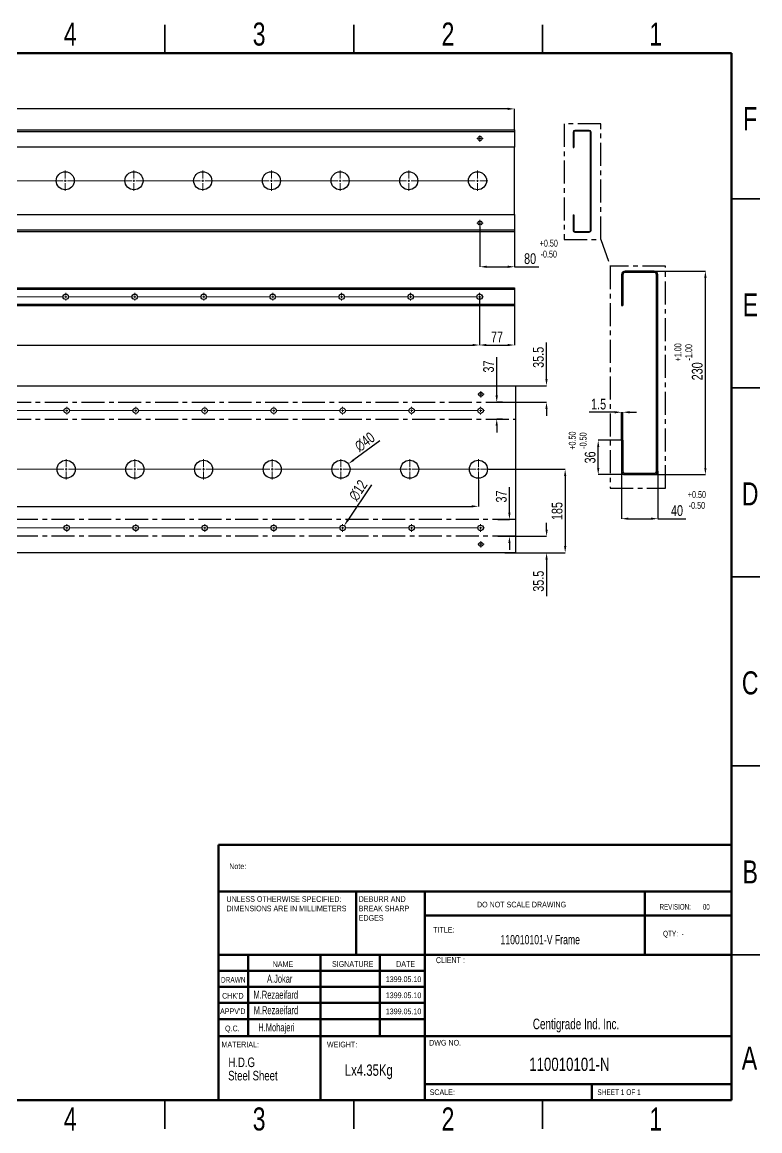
# Model space of a CAD drawing. Header units: millimetres. Extents: x 3401 to 6869, y -872 to 1579.
# Drawn here: x 5237 to 6869, y -872 to 1579 of the extents above; entities that cross this region are included whole.
import ezdxf

# ---------------------------------------------------------------- set-up
doc = ezdxf.new("R2010")
doc.units = ezdxf.units.MM
doc.header["$LTSCALE"] = 4
doc.linetypes.add('CENTERX2', pattern=[20.32, 12.7, -2.54, 2.54, -2.54])
doc.styles.add('SLDTEXTSTYLE0', font='TXT', dxfattribs={"width": 0.75})
doc.styles.add('SLDTEXTSTYLE1', font='TXT', dxfattribs={"width": 0.686449})
doc.styles.add('SLDTEXTSTYLE2', font='TXT', dxfattribs={"width": 0.652778})
doc.styles.add('SLDTEXTSTYLE3', font='TXT', dxfattribs={"width": 0.6875})
doc.styles.add('SLDTEXTSTYLE4', font='TXT', dxfattribs={"width": 0.7})
doc.styles.add('SLDTEXTSTYLE5', font='TXT', dxfattribs={"width": 0.678571})
doc.dimstyles.new('Scale 1  2', dxfattribs={"dimscale": 10, "dimtxt": 2.38125, "dimasz": 1.5, "dimexe": 0, "dimexo": 0.0625, "dimgap": 0.595312, "dimtad": 1, "dimdec": 0, "dimlfac": 0.5, "dimrnd": 1e-09, "dimzin": 12, "dimdsep": 46, "dimtxsty": 'SLDTEXTSTYLE0', "dimcen": 0.09, "dimadec": 0, "dimazin": 3, "dimtfac": 1, "dimtdec": 0, "dimtofl": 0, "dimtmove": 0, "dimatfit": 3, "dimfxl": 1, "dimfrac": 2, "dimtolj": 1, "dimtzin": 12, "dimarcsym": 0})
doc.dimstyles.new('SLDDIMSTYLE0', dxfattribs={"dimscale": 10, "dimtxt": 2.38125, "dimasz": 1.5, "dimexe": 0, "dimexo": 0.0625, "dimgap": 0.595312, "dimtad": 1, "dimdec": 0, "dimrnd": 1e-09, "dimzin": 12, "dimdsep": 46, "dimtxsty": 'SLDTEXTSTYLE0', "dimcen": 0.09, "dimadec": 0, "dimazin": 3, "dimtfac": 1, "dimtdec": 0, "dimtofl": 0, "dimtmove": 0, "dimatfit": 3, "dimfxl": 1, "dimfrac": 2, "dimtolj": 1, "dimtzin": 12, "dimarcsym": 0})

# ---------------------------------------------------------------- blocks, each defined once
blk = doc.blocks.new('SW_CENTERMARKSYMBOL_0')
at = {"color": 0, "linetype": 'CENTERX2', "lineweight": 0}
for p, q in [((171.625, 0), (189.375, 0)), ((190.625, 0), (208.375, 0)), ((209.625, 0), (227.375, 0)), ((228.625, 0), (246.375, 0)), ((247.625, 0), (265.375, 0)), ((266.625, 0), (284.375, 0)), ((285.625, 0), (303.375, 0))]:
    blk.add_line(p, q, dxfattribs=at)
at = {"color": 0, "linetype": 'Continuous', "lineweight": 0}
for p, q in [((190, 0), (189.6875, 0)), ((190, 0.625), (190, 2.8125)), ((190, 0), (190, 0.3125)), ((190, 0), (190, -0.3125)), ((190, 0), (190.3125, 0)), ((209, 0), (208.6875, 0)), ((209, 0.625), (209, 2.8125)), ((209, 0), (209, 0.3125)), ((209, 0), (209, -0.3125)), ((209, 0), (209.3125, 0)), ((228, 0), (227.6875, 0)), ((228, 0.625), (228, 2.8125)), ((228, 0), (228, 0.3125)), ((228, 0), (228, -0.3125)), ((228, 0), (228.3125, 0)), ((247, 0), (246.6875, 0)), ((247, 0.625), (247, 2.8125)), ((247, 0), (247, 0.3125)), ((247, 0), (247, -0.3125)), ((247, 0), (247.3125, 0)), ((266, 0), (265.6875, 0)), ((266, 0.625), (266, 2.8125)), ((266, 0), (266, 0.3125)), ((266, 0), (266, -0.3125)), ((266, 0), (266.3125, 0)), ((285, 0), (284.6875, 0)), ((285, 0.625), (285, 2.8125)), ((285, 0), (285, 0.3125)), ((285, 0), (285, -0.3125)), ((285, 0), (285.3125, 0)), ((304, 0), (303.6875, 0)), ((304, 0.625), (304, 2.8125)), ((304, 0), (304, 0.3125)), ((304, 0), (304, -0.3125)), ((304, 0), (304.3125, 0)), ((304.625, 0), (306.8125, 0)), ((190, -0.625), (190, -2.8125)), ((209, -0.625), (209, -2.8125)), ((228, -0.625), (228, -2.8125)), ((247, -0.625), (247, -2.8125)), ((266, -0.625), (266, -2.8125)), ((285, -0.625), (285, -2.8125)), ((304, -0.625), (304, -2.8125))]:
    blk.add_line(p, q, dxfattribs=at)
blk = doc.blocks.new('SW_CENTERMARKSYMBOL_1')
at = {"color": 0, "linetype": 'Continuous', "lineweight": 0}
for p, q in [((-0.625, 0), (-0.875, 0)), ((0, 0), (-0.3125, 0)), ((0, 0.625), (0, 0.875)), ((0, 0), (0, 0.3125)), ((0, 0), (0, -0.3125)), ((0, 0), (0.3125, 0)), ((0.625, 0), (0.875, 0)), ((0, -0.625), (0, -0.875))]:
    blk.add_line(p, q, dxfattribs=at)
blk = doc.blocks.new('SW_CENTERMARKSYMBOL_4')
at = {"color": 0, "linetype": 'Continuous', "lineweight": 0}
for p, q in [((-0.625, 0), (-0.875, 0)), ((0, 0), (-0.3125, 0)), ((0, 0.625), (0, 0.875)), ((0, 0), (0, 0.3125)), ((0, 0), (0, -0.3125)), ((0, 0), (0.3125, 0)), ((0.625, 0), (0.875, 0)), ((0, -0.625), (0, -0.875))]:
    blk.add_line(p, q, dxfattribs=at)
blk = doc.blocks.new('SW_CENTERMARKSYMBOL_5')
at = {"color": 0, "linetype": 'CENTERX2', "lineweight": 0}
for p, q in [((172.2775, 0), (190.1, 0)), ((191.35, 0), (209.1725, 0)), ((210.4225, 0), (228.245, 0)), ((229.495, 0), (247.3175, 0)), ((248.5675, 0), (266.39, 0)), ((267.64, 0), (285.4625, 0)), ((286.7125, 0), (304.535, 0))]:
    blk.add_line(p, q, dxfattribs=at)
at = {"color": 0, "linetype": 'Continuous', "lineweight": 0}
for p, q in [((190.725, 0), (190.4125, 0)), ((190.725, 0.625), (190.725, 1.0625)), ((190.725, 0), (190.725, 0.3125)), ((190.725, 0), (190.725, -0.3125)), ((190.725, 0), (191.0375, 0)), ((209.7975, 0), (209.485, 0)), ((209.7975, 0.625), (209.7975, 1.0625)), ((209.7975, 0), (209.7975, 0.3125)), ((209.7975, 0), (209.7975, -0.3125)), ((209.7975, 0), (210.11, 0)), ((228.87, 0), (228.5575, 0)), ((228.87, 0.625), (228.87, 1.0625)), ((228.87, 0), (228.87, 0.3125)), ((228.87, 0), (228.87, -0.3125)), ((228.87, 0), (229.1825, 0)), ((247.9425, 0), (247.63, 0)), ((247.9425, 0.625), (247.9425, 1.0625)), ((247.9425, 0), (247.9425, 0.3125)), ((247.9425, 0), (247.9425, -0.3125)), ((247.9425, 0), (248.255, 0)), ((267.015, 0), (266.7025, 0)), ((267.015, 0.625), (267.015, 1.0625)), ((267.015, 0), (267.015, 0.3125)), ((267.015, 0), (267.015, -0.3125)), ((267.015, 0), (267.3275, 0)), ((286.0875, 0), (285.775, 0)), ((286.0875, 0.625), (286.0875, 1.0625)), ((286.0875, 0), (286.0875, 0.3125)), ((286.0875, 0), (286.0875, -0.3125)), ((286.0875, 0), (286.4, 0)), ((305.16, 0), (304.8475, 0)), ((305.16, 0.625), (305.16, 1.0625)), ((305.16, 0), (305.16, 0.3125)), ((305.16, 0), (305.16, -0.3125)), ((305.16, 0), (305.4725, 0)), ((305.785, 0), (306.2225, 0)), ((190.725, -0.625), (190.725, -1.0625)), ((209.7975, -0.625), (209.7975, -1.0625)), ((228.87, -0.625), (228.87, -1.0625)), ((247.9425, -0.625), (247.9425, -1.0625)), ((267.015, -0.625), (267.015, -1.0625)), ((286.0875, -0.625), (286.0875, -1.0625)), ((305.16, -0.625), (305.16, -1.0625))]:
    blk.add_line(p, q, dxfattribs=at)
blk = doc.blocks.new('SW_CENTERMARKSYMBOL_6')
at = {"color": 0, "linetype": 'CENTERX2', "lineweight": 0}
for p, q in [((171.625, 0), (189.375, 0)), ((190.625, 0), (208.375, 0)), ((209.625, 0), (227.375, 0)), ((228.625, 0), (246.375, 0)), ((247.625, 0), (265.375, 0)), ((266.625, 0), (284.375, 0)), ((285.625, 0), (303.375, 0))]:
    blk.add_line(p, q, dxfattribs=at)
at = {"color": 0, "linetype": 'Continuous', "lineweight": 0}
for p, q in [((190, 0), (189.6875, 0)), ((190, 0.625), (190, 2.8125)), ((190, 0), (190, 0.3125)), ((190, 0), (190, -0.3125)), ((190, 0), (190.3125, 0)), ((209, 0), (208.6875, 0)), ((209, 0.625), (209, 2.8125)), ((209, 0), (209, 0.3125)), ((209, 0), (209, -0.3125)), ((209, 0), (209.3125, 0)), ((228, 0), (227.6875, 0)), ((228, 0.625), (228, 2.8125)), ((228, 0), (228, 0.3125)), ((228, 0), (228, -0.3125)), ((228, 0), (228.3125, 0)), ((247, 0), (246.6875, 0)), ((247, 0.625), (247, 2.8125)), ((247, 0), (247, 0.3125)), ((247, 0), (247, -0.3125)), ((247, 0), (247.3125, 0)), ((266, 0), (265.6875, 0)), ((266, 0.625), (266, 2.8125)), ((266, 0), (266, 0.3125)), ((266, 0), (266, -0.3125)), ((266, 0), (266.3125, 0)), ((285, 0), (284.6875, 0)), ((285, 0.625), (285, 2.8125)), ((285, 0), (285, 0.3125)), ((285, 0), (285, -0.3125)), ((285, 0), (285.3125, 0)), ((304, 0), (303.6875, 0)), ((304, 0.625), (304, 2.8125)), ((304, 0), (304, 0.3125)), ((304, 0), (304, -0.3125)), ((304, 0), (304.3125, 0)), ((304.625, 0), (306.8125, 0)), ((190, -0.625), (190, -2.8125)), ((209, -0.625), (209, -2.8125)), ((228, -0.625), (228, -2.8125)), ((247, -0.625), (247, -2.8125)), ((266, -0.625), (266, -2.8125)), ((285, -0.625), (285, -2.8125)), ((304, -0.625), (304, -2.8125))]:
    blk.add_line(p, q, dxfattribs=at)
blk = doc.blocks.new('SW_CENTERMARKSYMBOL_8')
at = {"color": 0, "linetype": 'Continuous', "lineweight": 0}
for p, q in [((-0.625, 0), (-0.875, 0)), ((0, 0), (-0.3125, 0)), ((0, 0.625), (0, 0.875)), ((0, 0), (0, 0.3125)), ((0, 0), (0, -0.3125)), ((0, 0), (0.3125, 0)), ((0.625, 0), (0.875, 0)), ((0, -0.625), (0, -0.875))]:
    blk.add_line(p, q, dxfattribs=at)
blk = doc.blocks.new('SW_CENTERMARKSYMBOL_9')
at = {"color": 0, "linetype": 'CENTERX2', "lineweight": 0}
for p, q in [((172.2775, 0), (190.1, 0)), ((191.35, 0), (209.1725, 0)), ((210.4225, 0), (228.245, 0)), ((229.495, 0), (247.3175, 0)), ((248.5675, 0), (266.39, 0)), ((267.64, 0), (285.4625, 0)), ((286.7125, 0), (304.535, 0))]:
    blk.add_line(p, q, dxfattribs=at)
at = {"color": 0, "linetype": 'Continuous', "lineweight": 0}
for p, q in [((190.725, 0), (190.4125, 0)), ((190.725, 0.625), (190.725, 1.0625)), ((190.725, 0), (190.725, 0.3125)), ((190.725, 0), (190.725, -0.3125)), ((190.725, 0), (191.0375, 0)), ((209.7975, 0), (209.485, 0)), ((209.7975, 0.625), (209.7975, 1.0625)), ((209.7975, 0), (209.7975, 0.3125)), ((209.7975, 0), (209.7975, -0.3125)), ((209.7975, 0), (210.11, 0)), ((228.87, 0), (228.5575, 0)), ((228.87, 0.625), (228.87, 1.0625)), ((228.87, 0), (228.87, 0.3125)), ((228.87, 0), (228.87, -0.3125)), ((228.87, 0), (229.1825, 0)), ((247.9425, 0), (247.63, 0)), ((247.9425, 0.625), (247.9425, 1.0625)), ((247.9425, 0), (247.9425, 0.3125)), ((247.9425, 0), (247.9425, -0.3125)), ((247.9425, 0), (248.255, 0)), ((267.015, 0), (266.7025, 0)), ((267.015, 0.625), (267.015, 1.0625)), ((267.015, 0), (267.015, 0.3125)), ((267.015, 0), (267.015, -0.3125)), ((267.015, 0), (267.3275, 0)), ((286.0875, 0), (285.775, 0)), ((286.0875, 0.625), (286.0875, 1.0625)), ((286.0875, 0), (286.0875, 0.3125)), ((286.0875, 0), (286.0875, -0.3125)), ((286.0875, 0), (286.4, 0)), ((305.16, 0), (304.8475, 0)), ((305.16, 0.625), (305.16, 1.0625)), ((305.16, 0), (305.16, 0.3125)), ((305.16, 0), (305.16, -0.3125)), ((305.16, 0), (305.4725, 0)), ((305.785, 0), (306.2225, 0)), ((190.725, -0.625), (190.725, -1.0625)), ((209.7975, -0.625), (209.7975, -1.0625)), ((228.87, -0.625), (228.87, -1.0625)), ((247.9425, -0.625), (247.9425, -1.0625)), ((267.015, -0.625), (267.015, -1.0625)), ((286.0875, -0.625), (286.0875, -1.0625)), ((305.16, -0.625), (305.16, -1.0625))]:
    blk.add_line(p, q, dxfattribs=at)
blk = doc.blocks.new('SW_CENTERMARKSYMBOL_10')
at = {"color": 0, "linetype": 'Continuous', "lineweight": 0}
for p, q in [((-0.625, 0), (-0.875, 0)), ((0, 0), (-0.3125, 0)), ((0, 0.625), (0, 0.875)), ((0, 0), (0, 0.3125)), ((0, 0), (0, -0.3125)), ((0, 0), (0.3125, 0)), ((0.625, 0), (0.875, 0)), ((0, -0.625), (0, -0.875))]:
    blk.add_line(p, q, dxfattribs=at)
blk = doc.blocks.new('SW_CENTERMARKSYMBOL_12')
at = {"color": 0, "linetype": 'CENTERX2', "lineweight": 0}
for p, q in [((172.2775, 0), (190.1, 0)), ((191.35, 0), (209.1725, 0)), ((210.4225, 0), (228.245, 0)), ((229.495, 0), (247.3175, 0)), ((248.5675, 0), (266.39, 0)), ((267.64, 0), (285.4625, 0)), ((286.7125, 0), (304.535, 0))]:
    blk.add_line(p, q, dxfattribs=at)
at = {"color": 0, "linetype": 'Continuous', "lineweight": 0}
for p, q in [((190.725, 0), (190.4125, 0)), ((190.725, 0.625), (190.725, 1.0625)), ((190.725, 0), (190.725, 0.3125)), ((190.725, 0), (190.725, -0.3125)), ((190.725, 0), (191.0375, 0)), ((209.7975, 0), (209.485, 0)), ((209.7975, 0.625), (209.7975, 1.0625)), ((209.7975, 0), (209.7975, 0.3125)), ((209.7975, 0), (209.7975, -0.3125)), ((209.7975, 0), (210.11, 0)), ((228.87, 0), (228.5575, 0)), ((228.87, 0.625), (228.87, 1.0625)), ((228.87, 0), (228.87, 0.3125)), ((228.87, 0), (228.87, -0.3125)), ((228.87, 0), (229.1825, 0)), ((247.9425, 0), (247.63, 0)), ((247.9425, 0.625), (247.9425, 1.0625)), ((247.9425, 0), (247.9425, 0.3125)), ((247.9425, 0), (247.9425, -0.3125)), ((247.9425, 0), (248.255, 0)), ((267.015, 0), (266.7025, 0)), ((267.015, 0.625), (267.015, 1.0625)), ((267.015, 0), (267.015, 0.3125)), ((267.015, 0), (267.015, -0.3125)), ((267.015, 0), (267.3275, 0)), ((286.0875, 0), (285.775, 0)), ((286.0875, 0.625), (286.0875, 1.0625)), ((286.0875, 0), (286.0875, 0.3125)), ((286.0875, 0), (286.0875, -0.3125)), ((286.0875, 0), (286.4, 0)), ((305.16, 0), (304.8475, 0)), ((305.16, 0.625), (305.16, 1.0625)), ((305.16, 0), (305.16, 0.3125)), ((305.16, 0), (305.16, -0.3125)), ((305.16, 0), (305.4725, 0)), ((305.785, 0), (306.2225, 0)), ((190.725, -0.625), (190.725, -1.0625)), ((209.7975, -0.625), (209.7975, -1.0625)), ((228.87, -0.625), (228.87, -1.0625)), ((247.9425, -0.625), (247.9425, -1.0625)), ((267.015, -0.625), (267.015, -1.0625)), ((286.0875, -0.625), (286.0875, -1.0625)), ((305.16, -0.625), (305.16, -1.0625))]:
    blk.add_line(p, q, dxfattribs=at)
blk = doc.blocks.new('*D60')
at = {"color": 0, "lineweight": -2, "transparency": 16777216}
for p, q in [((6636.2, 1028.4), (6749, 1028.4)), ((6749, 593.4), (6749, 1013.4)), ((6636.2, 578.4), (6749, 578.4))]:
    blk.add_line(p, q, dxfattribs=at)
at = {"color": 0, "transparency": 16777216}
for points in [[(6746.5, 1013.4), (6751.5, 1013.4), (6749, 1028.4)], [(6746.5, 593.4), (6751.5, 593.4), (6749, 578.4)]]:
    blk.add_solid(points, dxfattribs=at)
at = {"layer": 'Defpoints', "color": 0, "transparency": 16777216}
for p in [(6635.6, 1028.4), (6749, 1028.4), (6635.6, 578.4)]:
    blk.add_point(p, dxfattribs=at)
at = {"color": 0, "transparency": 16777216, "insert": (6731.1, 806.8), "char_height": 23.81, "attachment_point": 5, "rotation": 90, "style": 'SLDTEXTSTYLE0'}
blk.add_mtext('\\A1;230', dxfattribs=at)
blk = doc.blocks.new('*D61')
at = {"color": 0, "lineweight": -2, "transparency": 16777216}
for p, q in [((6563.6, 585.8), (6563.6, 481)), ((6643.6, 585.8), (6643.6, 481)), ((6578.6, 481), (6628.6, 481)), ((6643.6, 481), (6705.5, 481))]:
    blk.add_line(p, q, dxfattribs=at)
at = {"color": 0, "transparency": 16777216}
for points in [[(6578.6, 483.5), (6578.6, 478.5), (6563.6, 481)], [(6628.6, 483.5), (6628.6, 478.5), (6643.6, 481)]]:
    blk.add_solid(points, dxfattribs=at)
at = {"layer": 'Defpoints', "color": 0, "transparency": 16777216}
for p in [(6563.6, 586.4), (6643.6, 586.4), (6563.6, 481)]:
    blk.add_point(p, dxfattribs=at)
at = {"color": 0, "transparency": 16777216, "insert": (6686.2, 498.8), "char_height": 23.81, "attachment_point": 5, "style": 'SLDTEXTSTYLE0'}
blk.add_mtext('\\A1;40', dxfattribs=at)
blk = doc.blocks.new('*D62')
at = {"color": 0, "lineweight": -2, "transparency": 16777216}
for p, q in [((6563, 654.4), (6511.9, 654.4)), ((6511.9, 593.4), (6511.9, 639.4)), ((6571, 578.4), (6511.9, 578.4))]:
    blk.add_line(p, q, dxfattribs=at)
at = {"color": 0, "transparency": 16777216}
for points in [[(6509.4, 639.4), (6514.4, 639.4), (6511.9, 654.4)], [(6509.4, 593.4), (6514.4, 593.4), (6511.9, 578.4)]]:
    blk.add_solid(points, dxfattribs=at)
at = {"layer": 'Defpoints', "color": 0, "transparency": 16777216}
for p in [(6511.9, 654.4), (6563.6, 654.4), (6571.6, 578.4)]:
    blk.add_point(p, dxfattribs=at)
at = {"color": 0, "transparency": 16777216, "insert": (6494.1, 616.4), "char_height": 23.81, "attachment_point": 5, "rotation": 90, "style": 'SLDTEXTSTYLE0'}
blk.add_mtext('\\A1;36', dxfattribs=at)
blk = doc.blocks.new('*D63')
at = {"color": 0, "lineweight": -2, "transparency": 16777216}
for p, q in [((6548.6, 716.3), (6491.9, 716.3)), ((6563.6, 655), (6563.6, 716.3)), ((6566.6, 655), (6566.6, 716.3)), ((6581.6, 716.3), (6596.6, 716.3))]:
    blk.add_line(p, q, dxfattribs=at)
at = {"color": 0, "transparency": 16777216}
for points in [[(6548.6, 718.8), (6548.6, 713.8), (6563.6, 716.3)], [(6581.6, 718.8), (6581.6, 713.8), (6566.6, 716.3)]]:
    blk.add_solid(points, dxfattribs=at)
at = {"layer": 'Defpoints', "color": 0, "transparency": 16777216}
for p in [(6563.6, 716.3), (6563.6, 654.4), (6566.6, 654.4)]:
    blk.add_point(p, dxfattribs=at)
at = {"color": 0, "transparency": 16777216, "insert": (6512.8, 734.2), "char_height": 23.81, "attachment_point": 5, "style": 'SLDTEXTSTYLE0'}
blk.add_mtext('\\A1;1.5', dxfattribs=at)
blk = doc.blocks.new('*D66')
at = {"color": 0, "lineweight": -2, "transparency": 16777216}
for p, q in [((3578.8, 1341.1), (3578.8, 1387)), ((6311.8, 1387), (3593.8, 1387)), ((6326.8, 1341.1), (6326.8, 1387))]:
    blk.add_line(p, q, dxfattribs=at)
at = {"color": 0, "transparency": 16777216}
for points in [[(3593.8, 1389.5), (3593.8, 1384.5), (3578.8, 1387)], [(6311.8, 1389.5), (6311.8, 1384.5), (6326.8, 1387)]]:
    blk.add_solid(points, dxfattribs=at)
at = {"layer": 'Defpoints', "color": 0, "transparency": 16777216}
for p in [(3578.8, 1387), (3578.8, 1340.4), (6326.8, 1340.4)]:
    blk.add_point(p, dxfattribs=at)
at = {"color": 0, "transparency": 16777216, "insert": (4952.8, 1404.9), "char_height": 23.81, "attachment_point": 5, "style": 'SLDTEXTSTYLE0'}
blk.add_mtext('\\A1;L', dxfattribs=at)
blk = doc.blocks.new('*D68')
at = {"color": 0, "lineweight": -2, "transparency": 16777216}
for p, q in [((3655.6, 962.4), (3655.6, 864.9)), ((6249.4, 962.4), (6249.4, 864.9)), ((3670.6, 864.9), (6234.4, 864.9))]:
    blk.add_line(p, q, dxfattribs=at)
at = {"color": 0, "transparency": 16777216}
for points in [[(3670.6, 867.4), (3670.6, 862.4), (3655.6, 864.9)], [(6234.4, 867.4), (6234.4, 862.4), (6249.4, 864.9)]]:
    blk.add_solid(points, dxfattribs=at)
at = {"layer": 'Defpoints', "color": 0, "transparency": 16777216}
for p in [(3655.6, 963.1), (6249.4, 963.1), (6249.4, 864.9)]:
    blk.add_point(p, dxfattribs=at)
at = {"color": 0, "transparency": 16777216, "insert": (4956.7, 882.8), "char_height": 23.81, "attachment_point": 5, "style": 'SLDTEXTSTYLE0'}
blk.add_mtext('\\A1;L1/152', dxfattribs=at)
blk = doc.blocks.new('*D70')
at = {"color": 0, "lineweight": -2, "transparency": 16777216}
for p, q in [((6249.4, 970.9), (6249.4, 864.9)), ((6326.6, 950.9), (6326.6, 864.9)), ((6264.4, 864.9), (6311.6, 864.9))]:
    blk.add_line(p, q, dxfattribs=at)
at = {"color": 0, "transparency": 16777216}
for points in [[(6264.4, 867.4), (6264.4, 862.4), (6249.4, 864.9)], [(6311.6, 867.4), (6311.6, 862.4), (6326.6, 864.9)]]:
    blk.add_solid(points, dxfattribs=at)
at = {"layer": 'Defpoints', "color": 0, "transparency": 16777216}
for p in [(6249.4, 971.6), (6326.6, 951.6), (6326.6, 864.9)]:
    blk.add_point(p, dxfattribs=at)
at = {"color": 0, "transparency": 16777216, "insert": (6288, 882.8), "char_height": 23.81, "attachment_point": 5, "style": 'SLDTEXTSTYLE0'}
blk.add_mtext('\\A1;77', dxfattribs=at)
blk = doc.blocks.new('*D73')
at = {"color": 0, "lineweight": -2, "transparency": 16777216}
for p, q in [((6250.3, 1126.8), (6250.3, 1037.9)), ((6326.8, 1114.8), (6326.8, 1037.9)), ((6265.3, 1037.9), (6311.8, 1037.9)), ((6326.8, 1037.9), (6380.5, 1037.9))]:
    blk.add_line(p, q, dxfattribs=at)
at = {"color": 0, "transparency": 16777216}
for points in [[(6265.3, 1040.4), (6265.3, 1035.4), (6250.3, 1037.9)], [(6311.8, 1040.4), (6311.8, 1035.4), (6326.8, 1037.9)]]:
    blk.add_solid(points, dxfattribs=at)
at = {"layer": 'Defpoints', "color": 0, "transparency": 16777216}
for p in [(6250.3, 1127.4), (6326.8, 1115.4), (6326.8, 1037.9)]:
    blk.add_point(p, dxfattribs=at)
at = {"color": 0, "transparency": 16777216, "insert": (6361.2, 1055.7), "char_height": 23.81, "attachment_point": 5, "style": 'SLDTEXTSTYLE0'}
blk.add_mtext('\\A1;80', dxfattribs=at)
blk = doc.blocks.new('*D75')
at = {"color": 0, "lineweight": -2, "transparency": 16777216}
for p, q in [((6397.5, 789.9), (6397.5, 870.4)), ((6329.4, 774.9), (6397.5, 774.9)), ((6314.3, 738.4), (6397.5, 738.4)), ((6397.5, 723.4), (6397.5, 708.4))]:
    blk.add_line(p, q, dxfattribs=at)
at = {"color": 0, "transparency": 16777216}
for points in [[(6395, 789.9), (6400, 789.9), (6397.5, 774.9)], [(6395, 723.4), (6400, 723.4), (6397.5, 738.4)]]:
    blk.add_solid(points, dxfattribs=at)
at = {"layer": 'Defpoints', "color": 0, "transparency": 16777216}
for p in [(6328.8, 774.9), (6397.5, 774.9), (6313.7, 738.4)]:
    blk.add_point(p, dxfattribs=at)
at = {"color": 0, "transparency": 16777216, "insert": (6379.7, 837.7), "char_height": 23.81, "attachment_point": 5, "rotation": 90, "style": 'SLDTEXTSTYLE0'}
blk.add_mtext('\\A1;35.5', dxfattribs=at)
blk = doc.blocks.new('*D76')
at = {"color": 0, "lineweight": -2, "transparency": 16777216}
for p, q in [((6397.7, 457.1), (6397.7, 472.1)), ((6305.6, 442.1), (6397.7, 442.1)), ((6305.6, 405.5), (6397.7, 405.5)), ((6397.7, 390.5), (6397.7, 310))]:
    blk.add_line(p, q, dxfattribs=at)
at = {"color": 0, "transparency": 16777216}
for points in [[(6395.2, 457.1), (6400.2, 457.1), (6397.7, 442.1)], [(6395.2, 390.5), (6400.2, 390.5), (6397.7, 405.5)]]:
    blk.add_solid(points, dxfattribs=at)
at = {"layer": 'Defpoints', "color": 0, "transparency": 16777216}
for p in [(6305, 442.1), (6305, 405.5), (6397.7, 405.5)]:
    blk.add_point(p, dxfattribs=at)
at = {"color": 0, "transparency": 16777216, "insert": (6379.8, 342.8), "char_height": 23.81, "attachment_point": 5, "rotation": 90, "style": 'SLDTEXTSTYLE0'}
blk.add_mtext('\\A1;35.5', dxfattribs=at)
blk = doc.blocks.new('*D77')
at = {"color": 0, "lineweight": -2, "transparency": 16777216}
for p, q in [((6315.5, 494.2), (6315.5, 550.8)), ((6290.1, 479.2), (6315.5, 479.2)), ((6290.1, 442.1), (6315.5, 442.1)), ((6315.5, 427.1), (6315.5, 412.1))]:
    blk.add_line(p, q, dxfattribs=at)
at = {"color": 0, "transparency": 16777216}
for points in [[(6313, 494.2), (6318, 494.2), (6315.5, 479.2)], [(6313, 427.1), (6318, 427.1), (6315.5, 442.1)]]:
    blk.add_solid(points, dxfattribs=at)
at = {"layer": 'Defpoints', "color": 0, "transparency": 16777216}
for p in [(6289.4, 479.2), (6315.5, 479.2), (6289.4, 442.1)]:
    blk.add_point(p, dxfattribs=at)
at = {"color": 0, "transparency": 16777216, "insert": (6297.7, 530), "char_height": 23.81, "attachment_point": 5, "rotation": 90, "style": 'SLDTEXTSTYLE0'}
blk.add_mtext('\\A1;37', dxfattribs=at)
blk = doc.blocks.new('*D78')
at = {"color": 0, "lineweight": -2, "transparency": 16777216}
for p, q in [((6287.4, 753.4), (6287.4, 838.2)), ((6300.5, 738.4), (6287.4, 738.4)), ((6300.5, 701.3), (6287.4, 701.3)), ((6287.4, 686.3), (6287.4, 671.3))]:
    blk.add_line(p, q, dxfattribs=at)
at = {"color": 0, "transparency": 16777216}
for points in [[(6284.9, 753.4), (6289.9, 753.4), (6287.4, 738.4)], [(6284.9, 686.3), (6289.9, 686.3), (6287.4, 701.3)]]:
    blk.add_solid(points, dxfattribs=at)
at = {"layer": 'Defpoints', "color": 0, "transparency": 16777216}
for p in [(6287.4, 738.4), (6301.2, 738.4), (6301.2, 701.3)]:
    blk.add_point(p, dxfattribs=at)
at = {"color": 0, "transparency": 16777216, "insert": (6269.5, 817.4), "char_height": 23.81, "attachment_point": 5, "rotation": 90, "style": 'SLDTEXTSTYLE0'}
blk.add_mtext('\\A1;37', dxfattribs=at)
blk = doc.blocks.new('*D79')
at = {"color": 0, "lineweight": -2, "transparency": 16777216}
for p, q in [((3662.8, 567.1), (3662.8, 508.3)), ((6246.8, 567.1), (6246.8, 508.3)), ((3677.8, 508.3), (6231.8, 508.3))]:
    blk.add_line(p, q, dxfattribs=at)
at = {"color": 0, "transparency": 16777216}
for points in [[(3677.8, 510.8), (3677.8, 505.8), (3662.8, 508.3)], [(6231.8, 510.8), (6231.8, 505.8), (6246.8, 508.3)]]:
    blk.add_solid(points, dxfattribs=at)
at = {"layer": 'Defpoints', "color": 0, "transparency": 16777216}
for p in [(3662.8, 567.7), (6246.8, 567.7), (6246.8, 508.3)]:
    blk.add_point(p, dxfattribs=at)
at = {"color": 0, "transparency": 16777216, "insert": (4954.8, 526.2), "char_height": 23.81, "attachment_point": 5, "style": 'SLDTEXTSTYLE0'}
blk.add_mtext('\\A1;L1/152', dxfattribs=at)
blk = doc.blocks.new('*D80')
at = {"color": 0, "lineweight": -2, "transparency": 16777216}
for p, q in [((6269.9, 590.2), (6438.8, 590.2)), ((6438.8, 575.2), (6438.8, 420.5)), ((6329.4, 405.5), (6438.8, 405.5))]:
    blk.add_line(p, q, dxfattribs=at)
at = {"color": 0, "transparency": 16777216}
for points in [[(6436.3, 575.2), (6441.3, 575.2), (6438.8, 590.2)], [(6436.3, 420.5), (6441.3, 420.5), (6438.8, 405.5)]]:
    blk.add_solid(points, dxfattribs=at)
at = {"layer": 'Defpoints', "color": 0, "transparency": 16777216}
for p in [(6269.3, 590.2), (6328.8, 405.5), (6438.8, 405.5)]:
    blk.add_point(p, dxfattribs=at)
at = {"color": 0, "transparency": 16777216, "insert": (6421, 497.9), "char_height": 23.81, "attachment_point": 5, "rotation": 90, "style": 'SLDTEXTSTYLE0'}
blk.add_mtext('\\A1;185', dxfattribs=at)
blk = doc.blocks.new('*D81')
at = {"color": 0, "lineweight": -2, "transparency": 16777216}
for p, q in [((6028.9, 653), (5971.1, 610.8)), ((5941.9, 590.2), (5943.7, 590.2)), ((5942.8, 589.3), (5942.8, 591.1))]:
    blk.add_line(p, q, dxfattribs=at)
at = {"color": 0, "transparency": 16777216}
blk.add_solid([(5969.6, 612.9), (5972.5, 608.8), (5958.9, 602)], dxfattribs=at)
at = {"layer": 'Defpoints', "color": 0, "transparency": 16777216}
for p in [(5958.9, 602), (5926.6, 578.4)]:
    blk.add_point(p, dxfattribs=at)
at = {"color": 0, "transparency": 16777216, "insert": (5995.5, 650.8), "char_height": 23.81, "attachment_point": 5, "rotation": 36.0978, "style": 'SLDTEXTSTYLE0'}
blk.add_mtext('\\A1;∅40', dxfattribs=at)
blk = doc.blocks.new('*D82')
at = {"color": 0, "lineweight": -2, "transparency": 16777216}
for p, q in [((6010.6, 555.8), (5958.2, 478)), ((5945.6, 460.6), (5947.4, 460.6)), ((5946.5, 459.7), (5946.5, 461.5))]:
    blk.add_line(p, q, dxfattribs=at)
at = {"color": 0, "transparency": 16777216}
blk.add_solid([(5956.1, 479.4), (5960.3, 476.6), (5949.8, 465.6)], dxfattribs=at)
at = {"layer": 'Defpoints', "color": 0, "transparency": 16777216}
for p in [(5943.1, 455.6), (5949.8, 465.6)]:
    blk.add_point(p, dxfattribs=at)
at = {"color": 0, "transparency": 16777216, "insert": (5980.8, 543.6), "char_height": 23.81, "attachment_point": 5, "rotation": 56.0298, "style": 'SLDTEXTSTYLE0'}
blk.add_mtext('\\A1;∅12', dxfattribs=at)
blk = doc.blocks.new('SW_NOTE_62')
at = {"color": 0, "linetype": 'Continuous', "lineweight": 0, "char_height": 1.5, "attachment_point": 1, "style": 'SLDTEXTSTYLE0'}
for s, insert in [('UNLESS OTHERWISE SPECIFIED:', (0, 1.93)), ('DIMENSIONS ARE IN MILLIMETERS', (0, -0.57))]:
    blk.add_mtext(s, dxfattribs=dict(at, insert=insert))
blk = doc.blocks.new('SW_NOTE_63')
at = {"color": 0, "linetype": 'Continuous', "lineweight": 0, "char_height": 1.5, "attachment_point": 1, "style": 'SLDTEXTSTYLE0'}
for s, insert in [('DEBURR AND', (0, 1.93)), ('BREAK SHARP', (0, -0.57)), ('EDGES', (0, -3.07))]:
    blk.add_mtext(s, dxfattribs=dict(at, insert=insert))

msp = doc.modelspace()

# ---------------------------------------------------------------- linework, layer by layer
at = {"linetype": 'Continuous', "lineweight": 35}
for p, q in [((5553.29, 1510.06), (5553.29, 1572.74)), ((5971.13, 1510.06), (5971.13, 1572.74)), ((6388.97, 1510.06), (6388.97, 1572.74)), ((6806.81, 1188.32), (6869.49, 1188.32)), ((6806.81, 770.48), (6869.49, 770.48)), ((6869.49, 352.64), (6806.81, 352.64)), ((6806.81, 352.64), (6869.49, 352.64)), ((6806.81, -65.2), (6869.49, -65.2)), ((6806.81, -483.04), (6869.49, -483.04)), ((5553.29, -804.78), (5553.29, -867.46)), ((5971.13, -804.78), (5971.13, -867.46)), ((6388.97, -804.78), (6388.97, -867.46))]:
    msp.add_line(p, q, dxfattribs=at)
at = {"linetype": 'Continuous', "lineweight": 70}
for p, q in [((3464.08, 1510.06), (6806.81, 1510.06)), ((6806.81, 1510.06), (6806.81, -804.78)), ((6806.81, -804.78), (3464.08, -804.78))]:
    msp.add_line(p, q, dxfattribs=at)
at = {"color": 7, "linetype": 'Continuous', "lineweight": 25}
for p, q in [((3578.85, 1340.45), (6326.85, 1340.45)), ((6326.85, 1336.45), (3578.85, 1336.45)), ((6326.85, 1340.45), (6326.85, 1336.45)), ((6326.85, 1336.45), (6326.85, 1302.45)), ((6457.68, 1335.45), (6456.18, 1335.45)), ((6456.18, 1335.45), (6456.18, 1301.45)), ((6457.68, 1335.45), (6457.68, 1301.45)), ((6460.18, 1337.95), (6460.18, 1339.45)), ((6492.18, 1339.45), (6460.18, 1339.45)), ((6492.18, 1337.95), (6460.18, 1337.95)), ((6492.18, 1337.95), (6492.18, 1339.45)), ((6494.68, 1335.45), (6496.18, 1335.45)), ((6494.68, 1118.45), (6494.68, 1335.45)), ((6496.18, 1118.45), (6496.18, 1335.45)), ((6326.85, 1302.45), (3578.85, 1302.45)), ((6326.85, 1153.45), (6326.85, 1302.45)), ((6456.18, 1301.45), (6457.68, 1301.45)), ((3578.85, 1153.45), (6326.85, 1153.45)), ((6326.85, 1153.45), (6326.85, 1119.45)), ((6456.18, 1152.45), (6457.68, 1152.45)), ((6456.18, 1152.45), (6456.18, 1118.45)), ((6457.68, 1152.45), (6457.68, 1118.45)), ((3578.85, 1119.45), (6326.85, 1119.45)), ((6326.85, 1115.45), (3578.85, 1115.45)), ((6326.85, 1119.45), (6326.85, 1115.45)), ((6457.68, 1118.45), (6456.18, 1118.45)), ((6460.18, 1115.95), (6460.18, 1114.45)), ((6460.18, 1115.95), (6492.18, 1115.95)), ((6460.18, 1114.45), (6492.18, 1114.45)), ((6492.18, 1115.95), (6492.18, 1114.45)), ((6494.68, 1118.45), (6496.18, 1118.45)), ((6566.62, 1020.38), (6563.62, 1020.38)), ((6563.62, 1020.38), (6563.62, 952.38)), ((6566.62, 1020.38), (6566.62, 952.38)), ((6571.62, 1025.38), (6571.62, 1028.38)), ((6635.62, 1028.38), (6571.62, 1028.38)), ((6635.62, 1025.38), (6571.62, 1025.38)), ((6635.62, 1025.38), (6635.62, 1028.38)), ((6640.62, 1020.38), (6643.62, 1020.38)), ((6640.62, 586.38), (6640.62, 1020.38)), ((6643.62, 586.38), (6643.62, 1020.38)), ((3578.58, 991.55), (6326.58, 991.55)), ((6326.58, 987.55), (3578.58, 987.55)), ((6326.58, 991.55), (6326.58, 987.55)), ((6326.58, 987.55), (6326.58, 955.55)), ((3578.58, 955.55), (6326.58, 955.55)), ((6326.58, 951.55), (3578.58, 951.55)), ((6326.58, 955.55), (6326.58, 951.55)), ((6563.62, 952.38), (6566.62, 952.38)), ((3580.78, 774.93), (6328.78, 774.93)), ((6328.78, 774.93), (6328.78, 405.51)), ((6563.62, 654.38), (6566.62, 654.38)), ((6563.62, 654.38), (6563.62, 586.38)), ((6566.62, 654.38), (6566.62, 586.38)), ((6566.62, 586.38), (6563.62, 586.38)), ((6571.62, 581.38), (6571.62, 578.38)), ((6571.62, 581.38), (6635.62, 581.38)), ((6571.62, 578.38), (6635.62, 578.38)), ((6635.62, 581.38), (6635.62, 578.38)), ((6640.62, 586.38), (6643.62, 586.38)), ((6328.78, 405.51), (3580.78, 405.51))]:
    msp.add_line(p, q, dxfattribs=at)
at = {"linetype": 'CENTERX2'}
msp.add_line((6517.4, 1098.52), (6538.43, 1038.96), dxfattribs=at)
at = {"color": 7, "linetype": 'CENTERX2'}
for p, q in [((3580.78, 738.38), (6328.78, 738.38)), ((3580.78, 701.27), (6328.78, 701.27)), ((6328.78, 479.17), (3580.78, 479.17)), ((6328.78, 442.06), (3580.78, 442.06))]:
    msp.add_line(p, q, dxfattribs=at)
at = {"linetype": 'Continuous', "lineweight": 50}
for p, q in [((5671.96, -239.89), (6806.81, -239.89)), ((5671.96, -239.89), (5671.96, -343.07)), ((5671.96, -343.07), (6806.81, -343.07)), ((5671.96, -343.07), (5671.96, -802.69)), ((5976.15, -343.07), (5976.15, -483.04)), ((6128.24, -343.07), (6128.24, -804.78)), ((6615.36, -483.04), (6615.36, -343.07)), ((6806.81, -396.34), (6128.24, -396.34)), ((6806.81, -483.04), (5671.96, -483.04)), ((5737.14, -483.04), (5737.14, -662.72)), ((5897.52, -483.04), (5897.52, -802.69)), ((6028.84, -483.04), (6028.84, -662.72)), ((6128.24, -802.69), (6128.24, -483.04)), ((6128.24, -518.56), (5671.96, -518.56)), ((6128.24, -554.08), (5671.96, -554.08)), ((6128.24, -589.59), (5671.96, -589.59)), ((6128.24, -625.11), (5671.96, -625.11)), ((5758.87, -662.72), (5671.96, -662.72)), ((5758.87, -662.72), (6806.81, -662.72)), ((6128.24, -769.27), (6806.81, -769.27)), ((6497.61, -804.78), (6497.61, -769.27))]:
    msp.add_line(p, q, dxfattribs=at)
at = {"linetype": 'CENTERX2'}
for points in [[(6517.4, 1353.86), (6436.35, 1353.86), (6436.35, 1098.52), (6517.4, 1098.52)], [(6660.4, 1038.96), (6538.43, 1038.96), (6538.43, 548.29), (6660.4, 548.29)]]:
    msp.add_lwpolyline(points, close=True, dxfattribs=at)
at = {"color": 7, "linetype": 'Continuous', "lineweight": 25}
for centre, radius in [((6250.35, 1321.45), 4.5), ((5332.85, 1227.95), 20), ((5484.85, 1227.95), 20), ((5636.85, 1227.95), 20), ((5788.85, 1227.95), 20), ((5940.85, 1227.95), 20), ((6092.85, 1227.95), 20), ((6244.85, 1227.95), 20), ((6250.35, 1134.45), 4.5), ((5333.96, 971.55), 6), ((5486.54, 971.55), 6), ((5639.12, 971.55), 6), ((5791.7, 971.55), 6), ((5944.28, 971.55), 6), ((6096.86, 971.55), 6), ((6249.44, 971.55), 6), ((6252.28, 755.93), 4.5), ((5336.16, 719.82), 6), ((5488.74, 719.82), 6), ((5641.32, 719.82), 6), ((5793.9, 719.82), 6), ((5946.48, 719.82), 6), ((6099.06, 719.82), 6), ((6251.64, 719.82), 6), ((5334.78, 590.22), 20), ((5486.78, 590.22), 20), ((5638.78, 590.22), 20), ((5790.78, 590.22), 20), ((5942.78, 590.22), 20), ((6094.78, 590.22), 20), ((6246.78, 590.22), 20), ((5336.16, 460.61), 6), ((5488.74, 460.61), 6), ((5641.32, 460.61), 6), ((5793.9, 460.61), 6), ((5946.48, 460.61), 6), ((6099.06, 460.61), 6), ((6251.64, 460.61), 6), ((6252.28, 424.51), 4.5)]:
    msp.add_circle(centre, radius, dxfattribs=at)
for centre, radius, start, end in [((6460.18, 1335.45), 4, 90, 180), ((6460.18, 1335.45), 2.5, 90, 180), ((6492.18, 1335.45), 4, 360, 90), ((6492.18, 1335.45), 2.5, 360, 90), ((6460.18, 1118.45), 4, 180, 270), ((6460.18, 1118.45), 2.5, 180, 270), ((6492.18, 1118.45), 4, 270, 0), ((6492.18, 1118.45), 2.5, 270, 0), ((6571.62, 1020.38), 8, 89.99984, 180.00018), ((6571.62, 1020.38), 5, 90.00014, 179.99999), ((6635.62, 1020.38), 8, 359.99982, 90.00016), ((6635.62, 1020.38), 5, 0.00001, 89.99986), ((6571.62, 586.38), 8, 179.99982, 270.00016), ((6571.62, 586.38), 5, 180.00001, 269.99986), ((6635.62, 586.38), 8, 269.99984, 0.00018), ((6635.62, 586.38), 5, 270.00014, 359.99999)]:
    msp.add_arc(centre, radius, start, end, dxfattribs=at)

# ---------------------------------------------------------------- block references
at = {"color": 7, "linetype": 'Continuous', "lineweight": 0, "xscale": 7.999999947018061, "yscale": 7.999999947018061, "zscale": 7.999999947018061}
for name, p in [('SW_CENTERMARKSYMBOL_1', (6250.35, 1321.45)), ('SW_CENTERMARKSYMBOL_0', (3812.85, 1227.95)), ('SW_CENTERMARKSYMBOL_4', (6250.35, 1134.45)), ('SW_CENTERMARKSYMBOL_5', (3808.16, 971.55)), ('SW_CENTERMARKSYMBOL_8', (6252.28, 755.93)), ('SW_CENTERMARKSYMBOL_9', (3810.36, 719.82)), ('SW_CENTERMARKSYMBOL_6', (3814.78, 590.22)), ('SW_CENTERMARKSYMBOL_12', (3810.36, 460.61)), ('SW_CENTERMARKSYMBOL_10', (6252.28, 424.51))]:
    msp.add_blockref(name, p, dxfattribs=at)
at = {"linetype": 'Continuous', "lineweight": 0, "xscale": 8.356832311756536, "yscale": 8.356832311756536, "zscale": 8.356832311756536}
for name, p in [('SW_NOTE_62', (5689.58, -369.65)), ('SW_NOTE_63', (5982.07, -369.65))]:
    msp.add_blockref(name, p, dxfattribs=at)

# ---------------------------------------------------------------- texts
at = {"linetype": 'Continuous', "lineweight": 0}
for s, insert, char_height, attachment_point, style in [('4', (5343.86, 1577.86), 50.94, 2, 'SLDTEXTSTYLE0'), ('3', (5761.7, 1577.86), 50.94, 2, 'SLDTEXTSTYLE0'), ('2', (6179.54, 1577.86), 50.94, 2, 'SLDTEXTSTYLE0'), ('1', (6639.16, 1577.86), 50.94, 2, 'SLDTEXTSTYLE0'), ('F', (6848.07, 1390.77), 50.94, 2, 'SLDTEXTSTYLE0'), ('E', (6848.69, 979.2), 50.94, 2, 'SLDTEXTSTYLE0'), ('D', (6848.01, 561.36), 50.94, 2, 'SLDTEXTSTYLE0'), ('C', (6848.07, 143.51), 50.94, 2, 'SLDTEXTSTYLE0'), ('Note:', (5695.63, -281.09), 12.535, 1, 'SLDTEXTSTYLE0'), ('B', (6848.21, -274.33), 50.94, 2, 'SLDTEXTSTYLE0'), ('DO NOT SCALE DRAWING', (6243.69, -365.77), 12.5352, 1, 'SLDTEXTSTYLE0'), ('REVISION:       00', (6647.66, -370.77), 12.5352, 1, 'SLDTEXTSTYLE2'), ('TITLE:', (6146.72, -421.49), 12.535, 1, 'SLDTEXTSTYLE0'), ('110010101-V Frame', (6295.74, -439.33), 20.4742, 1, 'SLDTEXTSTYLE4'), ('QTY:  -', (6655.35, -430.09), 12.535, 1, 'SLDTEXTSTYLE5'), ('CLIENT :', (6152.97, -488.18), 13.266, 1, 'SLDTEXTSTYLE4'), ('NAME', (5791.65, -497.66), 12.535, 1, 'SLDTEXTSTYLE0'), ('SIGNATURE', (5922.94, -497.15), 12.535, 1, 'SLDTEXTSTYLE0'), ('DATE', (6064.88, -497.15), 12.535, 1, 'SLDTEXTSTYLE0'), ('DRAWN', (5677.33, -532.06), 12.535, 1, 'SLDTEXTSTYLE1'), ('A.Jokar', (5779.2, -527.18), 17.689, 1, 'SLDTEXTSTYLE4'), ('1399.05.10', (6041.9, -530.84), 12.535, 1, 'SLDTEXTSTYLE0'), ('M.Rezaeifard', (5749.32, -562.47), 17.6886, 1, 'SLDTEXTSTYLE4'), ("CHK'D", (5679.81, -567.35), 12.535, 1, 'SLDTEXTSTYLE0'), ('1399.05.10', (6041.9, -566.36), 12.535, 1, 'SLDTEXTSTYLE0'), ("APPV'D", (5675.31, -601.58), 12.535, 1, 'SLDTEXTSTYLE0'), ('M.Rezaeifard', (5749.69, -596.69), 17.6886, 1, 'SLDTEXTSTYLE4'), ('1399.05.10', (6041.9, -601.87), 12.535, 1, 'SLDTEXTSTYLE0'), ('H.Mohajeri', (5759.99, -634.64), 17.689, 1, 'SLDTEXTSTYLE4'), ('Centigrade Ind. Inc.', (6367.25, -624.18), 23.3991, 1, 'SLDTEXTSTYLE4'), ('Q.C.', (5686.29, -639.52), 12.535, 1, 'SLDTEXTSTYLE0'), ('MATERIAL:', (5678.44, -675.21), 12.535, 1, 'SLDTEXTSTYLE0'), ('WEIGHT:', (5911.74, -675.22), 12.524, 1, 'SLDTEXTSTYLE0'), ('DWG NO.', (6137.88, -671.19), 12.535, 1, 'SLDTEXTSTYLE0'), ('A', (6846.56, -685.9), 50.94, 2, 'SLDTEXTSTYLE0'), ('110010101-N', (6359.23, -710.51), 29.2489, 1, 'SLDTEXTSTYLE0'), ('Lx4.35Kg', (5951.29, -725.57), 25.047, 1, 'SLDTEXTSTYLE0'), ('SCALE:', (6138.89, -780.55), 12.535, 1, 'SLDTEXTSTYLE0'), ('SHEET 1 OF 1', (6509.97, -780.55), 12.5352, 1, 'SLDTEXTSTYLE3'), ('4', (5343.86, -820.55), 50.94, 2, 'SLDTEXTSTYLE0'), ('3', (5761.7, -820.55), 50.94, 2, 'SLDTEXTSTYLE0'), ('2', (6179.54, -820.55), 50.94, 2, 'SLDTEXTSTYLE0'), ('1', (6639.16, -820.55), 50.94, 2, 'SLDTEXTSTYLE0')]:
    msp.add_mtext(s, dxfattribs=dict(at, insert=insert, char_height=char_height, attachment_point=attachment_point, style=style))
at = {"color": 7, "linetype": 'Continuous', "lineweight": 18, "char_height": 15.362, "attachment_point": 2, "style": 'SLDTEXTSTYLE0'}
for s, insert in [('\\A1;+0.50', (6402.49, 1097.65)), ('\\A1;-0.50', (6402.49, 1073.66)), ('\\A1;+0.50', (6730.25, 542)), ('\\A1;-0.50', (6730.25, 518.02))]:
    msp.add_mtext(s, dxfattribs=dict(at, insert=insert))
at = {"color": 7, "linetype": 'Continuous', "lineweight": 18, "char_height": 15.362, "attachment_point": 2, "rotation": 90, "style": 'SLDTEXTSTYLE0'}
for s, insert in [('\\A1;+1.00', (6680.51, 848.78)), ('\\A1;-1.00', (6704.49, 848.78)), ('\\A1;+0.50', (6446.81, 653.57)), ('\\A1;-0.50', (6470.8, 653.57))]:
    msp.add_mtext(s, dxfattribs=dict(at, insert=insert))
at = {"color": 7, "linetype": 'Continuous', "lineweight": 0, "attachment_point": 1, "style": 'SLDTEXTSTYLE0'}
for s, insert, char_height in [('H.D.G', (5693.8, -710.16), 21.105), ('Steel Sheet', (5693.17, -739.65), 21.1047)]:
    msp.add_mtext(s, dxfattribs=dict(at, insert=insert, char_height=char_height))

# ---------------------------------------------------------------- dimensions: what is measured, and where the dimension line sits
for base, p1, p2, text, dimstyle, picture, middle in [((3578.85, 1387.02), (6326.85, 1340.45), (3578.85, 1340.45), 'L', 'SLDDIMSTYLE0', '*D66', (4952.85, 1404.88)), ((6563.61816, 716.32758), (6566.61815, 654.38341), (6563.61816, 654.38341), '<>.5', 'Scale 1  2', '*D63', (6512.78222, 734.18696)), ((6246.78, 508.35), (3662.78, 567.72), (6246.78, 567.72), 'L1/152', 'SLDDIMSTYLE0', '*D79', (4954.78, 526.2))]:
    dim = msp.add_linear_dim(base=base, p1=p1, p2=p2, text=text, dimstyle=dimstyle)
    dim.commit()
    dim.dimension.update_dxf_attribs({"geometry": picture, "text_midpoint": middle})
for base, p1, p2, text, picture, middle in [((6326.85, 1037.88), (6250.35, 1127.45), (6326.85, 1115.45), '80', '*D73', (6361.19, 1037.88)), ((6249.44, 864.89), (3655.58, 963.05), (6249.44, 963.05), 'L1/152', '*D68', (4956.68, 864.89))]:
    dim = msp.add_linear_dim(base=base, p1=p1, p2=p2, text=text, dimstyle='SLDDIMSTYLE0')
    dim.commit()
    dim.dimension.update_dxf_attribs({"geometry": picture, "text_midpoint": middle, "dimtype": 160})
dim = msp.add_linear_dim(base=(6749.01, 1028.38), p1=(6635.62, 578.38), p2=(6635.62, 1028.38), angle=90, text='230', dimstyle='Scale 1  2')
dim.commit()
dim.dimension.update_dxf_attribs({"geometry": '*D60', "text_midpoint": (6749.01, 806.78), "dimtype": 160})
dim = msp.add_linear_dim(base=(6326.58, 864.89), p1=(6249.44, 971.55), p2=(6326.58, 951.55), dimstyle='SLDDIMSTYLE0')
dim.commit()
dim.dimension.update_dxf_attribs({"geometry": '*D70', "text_midpoint": (6288.01, 882.75)})
for base, p1, p2, text, dimstyle, picture, middle in [((6397.54, 774.93), (6313.7, 738.38), (6328.78, 774.93), '35.5', 'SLDDIMSTYLE0', '*D75', (6379.68, 837.67)), ((6511.92, 654.38), (6571.62, 578.38), (6563.62, 654.38), '36', 'Scale 1  2', '*D62', (6494.06, 616.38)), ((6397.7, 405.51), (6305.02, 442.06), (6305.02, 405.51), '35.5', 'SLDDIMSTYLE0', '*D76', (6379.84, 342.77))]:
    dim = msp.add_linear_dim(base=base, p1=p1, p2=p2, angle=90, text=text, dimstyle=dimstyle)
    dim.commit()
    dim.dimension.update_dxf_attribs({"geometry": picture, "text_midpoint": middle})
dim = msp.add_linear_dim(base=(6287.41, 738.38), p1=(6301.16, 701.27), p2=(6301.16, 738.38), angle=90, dimstyle='SLDDIMSTYLE0')
dim.commit()
dim.dimension.update_dxf_attribs({"geometry": '*D78', "text_midpoint": (6287.41, 817.36), "dimtype": 160})
dim = msp.add_diameter_dim_2p(p1=(5926.62, 578.43), p2=(5958.94, 602), dimstyle='SLDDIMSTYLE0')
dim.commit()
dim.dimension.update_dxf_attribs({"geometry": '*D81', "text_midpoint": (5995.51, 650.77)})
for base, p1, p2, picture, middle in [((6438.82, 405.51), (6269.28, 590.22), (6328.78, 405.51), '*D80', (6420.96, 497.86)), ((6315.54, 479.17), (6289.45, 442.06), (6289.45, 479.17), '*D77', (6297.68, 530))]:
    dim = msp.add_linear_dim(base=base, p1=p1, p2=p2, angle=90, dimstyle='SLDDIMSTYLE0')
    dim.commit()
    dim.dimension.update_dxf_attribs({"geometry": picture, "text_midpoint": middle})
dim = msp.add_diameter_dim_2p(p1=(5943.13, 455.64), p2=(5949.83, 465.59), dimstyle='SLDDIMSTYLE0')
dim.commit()
dim.dimension.update_dxf_attribs({"geometry": '*D82', "text_midpoint": (5995.64, 533.58), "dimtype": 163})
dim = msp.add_linear_dim(base=(6563.62, 480.95), p1=(6643.62, 586.38), p2=(6563.62, 586.38), dimstyle='Scale 1  2')
dim.commit()
dim.dimension.update_dxf_attribs({"geometry": '*D61', "text_midpoint": (6686.16, 480.95), "dimtype": 160})

doc.saveas('drawing.dxf')
